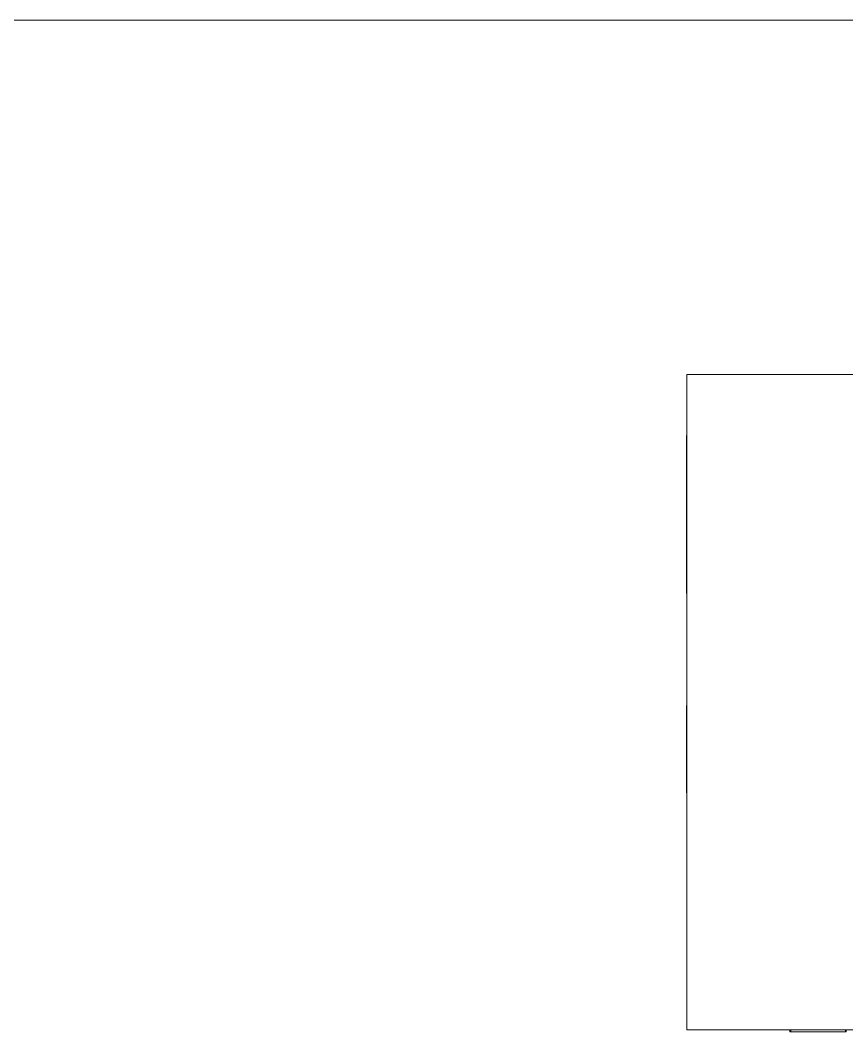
# Model space of a CAD drawing. Header units: millimetres. Extents: x 0 to 297, y 0 to 210.
# Drawn here: x 104.03 to 126.72, y 172.23 to 200 of the extents above; entities that cross this region are included whole.
import ezdxf

# ---------------------------------------------------------------- set-up
doc = ezdxf.new("R2010")
doc.units = ezdxf.units.MM
doc.header["$LTSCALE"] = 0.75
doc.layers.add('BORDER', color=7, linetype='Continuous', lineweight=13)
doc.layers.add('Visible', color=7, linetype='Continuous', lineweight=13)

# ---------------------------------------------------------------- blocks, each defined once
blk = doc.blocks.new('ISO_A4(L)_SHEET')
at = {"layer": 'BORDER'}
blk.add_line((287, 200), (20, 200), dxfattribs=at)

msp = doc.modelspace()

# ---------------------------------------------------------------- linework, layer by layer
at = {"layer": 'Visible', "extrusion": (-1e-16, -1, 2.966e-13)}
for p, q in [((122.331, 190.277), (122.331, 172.278)), ((122.331, 190.277), (125.731, 190.277)), ((125.731, 190.277), (166.731, 190.277)), ((122.321, 188.589), (122.321, 188.598)), ((122.321, 188.598), (122.321, 188.598)), ((122.329, 188.598), (122.321, 188.598)), ((122.321, 188.581), (122.321, 188.589)), ((122.329, 188.581), (122.321, 188.581)), ((122.321, 188.466), (122.321, 188.581)), ((122.329, 188.598), (122.329, 188.589)), ((122.329, 188.598), (122.329, 188.598)), ((122.329, 188.589), (122.329, 188.581)), ((122.329, 188.581), (122.329, 188.466)), ((122.321, 188.002), (122.321, 188.466)), ((122.329, 188.466), (122.329, 188.002)), ((122.321, 187.993), (122.321, 188.002)), ((122.329, 188.002), (122.321, 188.002)), ((122.321, 187.367), (122.321, 187.993)), ((122.329, 188.002), (122.329, 187.993)), ((122.329, 187.993), (122.329, 187.367)), ((122.321, 186.752), (122.321, 187.367)), ((122.329, 187.367), (122.329, 186.752)), ((122.329, 186.752), (122.321, 186.752)), ((122.321, 186.751), (122.321, 186.752)), ((122.321, 186.748), (122.321, 186.751)), ((122.329, 186.751), (122.321, 186.751)), ((122.321, 186.745), (122.321, 186.748)), ((122.329, 186.748), (122.321, 186.748)), ((122.321, 186.74), (122.321, 186.745)), ((122.329, 186.74), (122.321, 186.74)), ((122.321, 186.676), (122.321, 186.74)), ((122.321, 186.481), (122.321, 186.676)), ((122.329, 186.752), (122.329, 186.751)), ((122.329, 186.751), (122.329, 186.748)), ((122.329, 186.748), (122.329, 186.745)), ((122.329, 186.745), (122.329, 186.74)), ((122.329, 186.74), (122.329, 186.676)), ((122.329, 186.676), (122.329, 186.481)), ((122.321, 186.412), (122.321, 186.481)), ((122.321, 186.411), (122.321, 186.412)), ((122.329, 186.412), (122.321, 186.412)), ((122.321, 186.119), (122.321, 186.411)), ((122.329, 186.481), (122.329, 186.412)), ((122.329, 186.412), (122.329, 186.411)), ((122.329, 186.411), (122.329, 186.119)), ((122.321, 186.049), (122.321, 186.119)), ((122.329, 186.119), (122.329, 186.049)), ((122.329, 186.049), (122.321, 186.049)), ((122.321, 185.884), (122.321, 186.049)), ((122.321, 185.843), (122.321, 185.884)), ((122.321, 185.837), (122.321, 185.843)), ((122.329, 185.843), (122.321, 185.843)), ((122.321, 185.659), (122.321, 185.837)), ((122.329, 186.049), (122.329, 185.884)), ((122.329, 185.884), (122.329, 185.843)), ((122.329, 185.843), (122.329, 185.837)), ((122.329, 185.837), (122.329, 185.659)), ((122.321, 185.529), (122.321, 185.659)), ((122.321, 185.468), (122.321, 185.529)), ((122.329, 185.659), (122.329, 185.529)), ((122.329, 185.529), (122.329, 185.468)), ((122.329, 185.468), (122.321, 185.468)), ((122.321, 185.46), (122.321, 185.468)), ((122.321, 185.382), (122.321, 185.46)), ((122.321, 185.306), (122.321, 185.382)), ((122.321, 185.247), (122.321, 185.306)), ((122.329, 185.468), (122.329, 185.46)), ((122.329, 185.46), (122.329, 185.382)), ((122.329, 185.382), (122.329, 185.306)), ((122.329, 185.306), (122.329, 185.247)), ((122.321, 185.036), (122.321, 185.247)), ((122.329, 185.247), (122.321, 185.247)), ((122.321, 184.767), (122.321, 185.036)), ((122.329, 185.247), (122.329, 185.036)), ((122.329, 185.036), (122.329, 184.767)), ((122.321, 184.652), (122.321, 184.767)), ((122.329, 184.767), (122.329, 184.652)), ((122.321, 184.52), (122.321, 184.652)), ((122.321, 184.262), (122.321, 184.52)), ((122.329, 184.652), (122.329, 184.52)), ((122.329, 184.52), (122.329, 184.262)), ((122.329, 184.262), (122.321, 184.262)), ((122.331, 181.185), (122.321, 181.185)), ((122.321, 181.176), (122.321, 181.185)), ((122.321, 181.074), (122.321, 181.176)), ((122.321, 181.024), (122.321, 181.074)), ((122.331, 181.024), (122.321, 181.024)), ((122.321, 181.019), (122.321, 181.024)), ((122.321, 180.799), (122.321, 181.019)), ((122.321, 180.475), (122.321, 180.799)), ((122.321, 180.438), (122.321, 180.475)), ((122.321, 180.394), (122.321, 180.438)), ((122.331, 180.438), (122.321, 180.438)), ((122.321, 180.211), (122.321, 180.394)), ((122.321, 179.93), (122.321, 180.211)), ((122.321, 179.737), (122.321, 179.93)), ((122.321, 179.614), (122.321, 179.737)), ((122.321, 179.612), (122.321, 179.614)), ((122.331, 179.614), (122.321, 179.614)), ((122.321, 179.322), (122.321, 179.612)), ((122.321, 179.132), (122.321, 179.322)), ((122.321, 179.116), (122.321, 179.132)), ((122.331, 179.116), (122.321, 179.116)), ((122.321, 179.07), (122.321, 179.116)), ((122.321, 178.977), (122.321, 179.07)), ((122.321, 178.867), (122.321, 178.977)), ((122.321, 178.792), (122.321, 178.867)), ((122.331, 178.867), (122.321, 178.867)), ((122.331, 178.792), (122.321, 178.792)), ((122.321, 178.786), (122.321, 178.792)), ((122.331, 178.786), (122.321, 178.786)), ((122.332, 172.277), (122.331, 172.278)), ((122.331, 172.278), (125.731, 172.278)), ((125.731, 172.277), (122.332, 172.277)), ((125.155, 172.277), (125.155, 172.227)), ((125.181, 172.227), (125.155, 172.227)), ((125.181, 172.277), (125.181, 172.227)), ((126.681, 172.227), (125.181, 172.227)), ((166.731, 172.278), (125.731, 172.278)), ((125.731, 172.277), (166.731, 172.277)), ((126.681, 172.277), (126.681, 172.227)), ((126.706, 172.227), (126.681, 172.227)), ((126.706, 172.277), (126.706, 172.227))]:
    msp.add_line(p, q, dxfattribs=at)

# ---------------------------------------------------------------- block references
at = {"layer": 'BORDER'}
msp.add_blockref('ISO_A4(L)_SHEET', (0, 0), dxfattribs=at)

doc.saveas('drawing.dxf')
